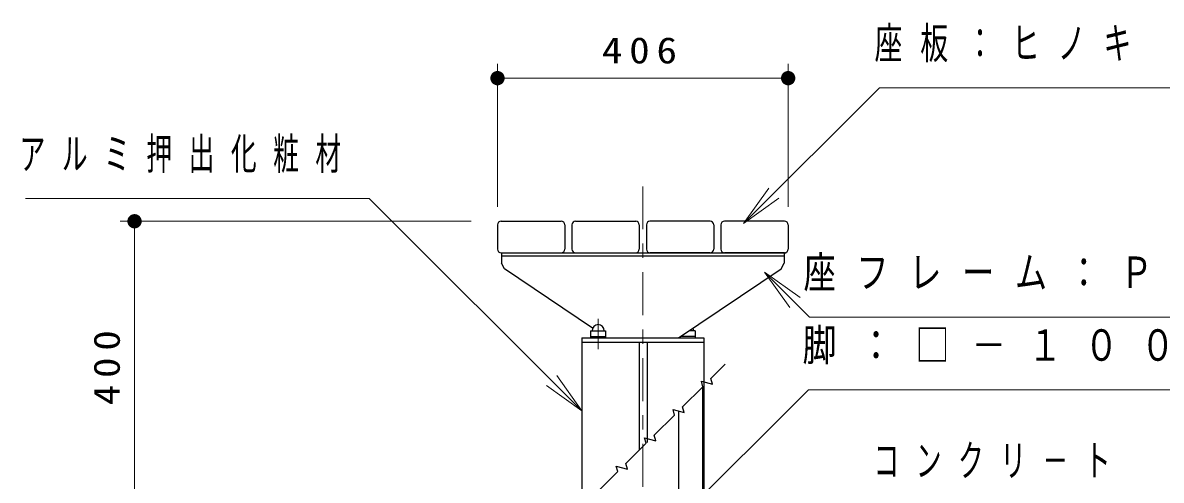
# Model space of a CAD drawing. Units: millimetres on the paper, scale 1:20. Extents: x -365 to 0, y -26 to 257.
# Drawn here: x -147.7 to -68.2, y 113.3 to 145.2 of the extents above; entities that cross this region are included whole.
import ezdxf

# ---------------------------------------------------------------- set-up
doc = ezdxf.new("R2010")
doc.units = ezdxf.units.MM
doc.linetypes.add('USER2', pattern=[6, 3, -1, 1, -1])
doc.layers.add('1_20', color=7, linetype='Continuous', lineweight=25)
doc.styles.add('ＭＳ ゴシック', font='')
doc.styles.get('ＭＳ ゴシック').set_extended_font_data('MS Gothic')

# ---------------------------------------------------------------- blocks, each defined once
blk = doc.blocks.new('filled_dot')
at = {"color": 0, "linetype": 'Continuous', "lineweight": -2, "const_width": 1.25}
blk.add_lwpolyline([(-0.625, 0, 1), (0.625, 0, 1)], format="xyb", close=True, dxfattribs=at)

msp = doc.modelspace()

# ---------------------------------------------------------------- linework, layer by layer
at = {"layer": '1_20', "lineweight": 13}
for p, q in [((-114.525, 132.353), (-114.525, 142.353)), ((-94.225, 132.353), (-94.225, 142.353)), ((-114.525, 141.353), (-94.225, 141.353)), ((-97.344, 131.197), (-95.574, 133.671)), ((-97.344, 131.197), (-95.221, 133.318)), ((-94.868, 132.964), (-97.344, 131.197)), ((-116.375, 131.353), (-140.875, 131.353)), ((-139.875, 111.353), (-139.875, 131.353)), ((-94.102, 125.323), (-95.87, 127.797)), ((-95.87, 127.797), (-93.395, 126.03)), ((-95.87, 127.797), (-93.749, 125.676)), ((-108.625, 118.106), (-110.747, 120.226)), ((-110.393, 120.58), (-108.625, 118.106)), ((-108.625, 118.106), (-111.1, 119.873))]:
    msp.add_line(p, q, dxfattribs=at)
at = {"layer": '1_20', "linetype": 'USER2', "lineweight": 13}
for p, q in [((-104.375, 133.791), (-104.375, 84.978)), ((-107.5, 124.541), (-107.5, 122.425))]:
    msp.add_line(p, q, dxfattribs=at)
at = {"layer": '1_20'}
for p, q in [((-114.275, 131.353), (-110.075, 131.353)), ((-109.075, 131.353), (-104.875, 131.353)), ((-99.675, 131.353), (-103.875, 131.353)), ((-94.475, 131.353), (-98.675, 131.353)), ((-114.525, 131.103), (-114.525, 129.403)), ((-109.825, 131.103), (-109.825, 129.403)), ((-109.325, 131.103), (-109.325, 129.403)), ((-104.625, 131.103), (-104.625, 129.403)), ((-104.125, 131.103), (-104.125, 129.403)), ((-99.425, 131.103), (-99.425, 129.403)), ((-98.925, 131.103), (-98.925, 129.403)), ((-94.225, 131.103), (-94.225, 129.403)), ((-114.275, 129.153), (-110.075, 129.153)), ((-114.25, 129.153), (-94.375, 129.153)), ((-114.25, 129.153), (-114.25, 128.428)), ((-114.25, 128.928), (-94.5, 128.928)), ((-109.075, 129.153), (-104.875, 129.153)), ((-99.675, 129.153), (-103.875, 129.153)), ((-94.475, 129.153), (-98.675, 129.153)), ((-94.5, 129.153), (-94.5, 128.428)), ((-114.042, 128.038), (-114.25, 128.428)), ((-107.884, 123.884), (-114.042, 128.038)), ((-101.875, 123.203), (-94.707, 128.038)), ((-94.707, 128.038), (-94.5, 128.428)), ((-108.025, 123.703), (-108.025, 123.203)), ((-108.025, 123.703), (-106.975, 123.703)), ((-108.025, 123.303), (-106.975, 123.303)), ((-106.975, 123.703), (-106.975, 123.203)), ((-101.775, 123.271), (-101.775, 123.203)), ((-100.725, 123.303), (-101.726, 123.303)), ((-100.725, 123.703), (-101.133, 123.703)), ((-100.725, 123.703), (-100.725, 123.203)), ((-108.625, 123.203), (-100.125, 123.203)), ((-108.625, 123.203), (-108.625, 106.653)), ((-108.625, 122.903), (-100.125, 122.903)), ((-104.625, 122.903), (-104.625, 115.353)), ((-104.075, 122.903), (-104.075, 115.903)), ((-100.125, 123.203), (-100.125, 106.653)), ((-100.2, 119.778), (-100.2, 106.653)), ((-101.875, 118.103), (-101.875, 106.653))]:
    msp.add_line(p, q, dxfattribs=at)
at = {"layer": '1_20', "lineweight": 13}
for points in [[(-97.344, 131.197), (-87.848, 140.683), (-51.752, 140.683)], [(-108.625, 118.106), (-123.481, 132.951), (-147.488, 132.951)], [(-95.87, 127.797), (-92.731, 124.659), (-41.64, 124.659)], [(-101.875, 110.501), (-92.801, 119.574), (-20.686, 119.574)]]:
    msp.add_lwpolyline(points, dxfattribs=at)
at = {"layer": '1_20'}
msp.add_lwpolyline([(-107.538, 112.439), (-106.124, 113.854), (-106.228, 114.24), (-105.455, 114.033), (-105.558, 114.419), (-104.144, 115.834), (-104.248, 116.22), (-103.475, 116.013), (-103.578, 116.399), (-102.164, 117.813), (-102.268, 118.2), (-101.495, 117.993), (-101.599, 118.379), (-100.184, 119.793), (-100.288, 120.18), (-99.515, 119.973), (-99.619, 120.359), (-98.621, 121.357)], dxfattribs=at)
for centre, radius, start, end in [((-114.275, 131.103), 0.25, 90, 180), ((-110.075, 131.103), 0.25, 0, 90), ((-109.075, 131.103), 0.25, 90, 180), ((-104.875, 131.103), 0.25, 0, 90), ((-103.875, 131.103), 0.25, 90, 180), ((-99.675, 131.103), 0.25, 360, 90), ((-98.675, 131.103), 0.25, 90, 180), ((-94.475, 131.103), 0.25, 360, 90), ((-114.275, 129.403), 0.25, 179.99999, 270), ((-110.075, 129.403), 0.25, 270, 0), ((-109.075, 129.403), 0.25, 179.99999, 270), ((-104.875, 129.403), 0.25, 270, 0), ((-103.875, 129.403), 0.25, 180, 270), ((-99.675, 129.403), 0.25, 270, 0.00001), ((-98.675, 129.403), 0.25, 180, 270), ((-94.475, 129.403), 0.25, 270, 0.00001), ((-107.5, 123.703), 0.425, 359.99999, 179.99999), ((-101.25, 123.703), 0.425, 0.00001, 25.20722)]:
    msp.add_arc(centre, radius, start, end, dxfattribs=at)

# ---------------------------------------------------------------- block references
at = {"layer": '1_20', "lineweight": 13, "xscale": 0.4, "yscale": 0.4}
msp.add_blockref('filled_dot', (-114.525, 141.353), dxfattribs=at)
for p, rotation in [((-94.225, 141.353), 180), ((-139.875, 131.353), 270)]:
    msp.add_blockref('filled_dot', p, dxfattribs=dict(at, rotation=rotation))

# ---------------------------------------------------------------- texts
at = {"layer": '1_20', "style": 'ＭＳ ゴシック'}
for s, insert, char_height, attachment_point in [('\\T1.64;\\W0.65;座板：ヒノキ\u3000９４×４４', (-88.193, 143.683), 2.199, 4), ('\\T1.33;\\W1.15;406', (-104.375, 142.353), 1.833, 8), ('\\T1.64;\\W0.6;アルミ押出化粧材', (-147.904, 135.951), 2.199, 4), ('\\T1.64;\\W0.75;座フレーム：ＰＬ－４．５／ＰＬ－６', (-93.15, 127.659), 2.199, 4), ('\\T1.64;\\W0.8;脚：□－１００×１００×３．２／ＰＬ－６×７５ｗ', (-93.224, 122.574), 2.199, 4), ('\\T1.64;\\W0.6;コンクリ－ト', (-88.265, 114.571), 2.199, 4)]:
    msp.add_mtext(s, dxfattribs=dict(at, insert=insert, char_height=char_height, attachment_point=attachment_point))
at = {"layer": '1_20', "insert": (-140.875, 121.353), "char_height": 1.833, "attachment_point": 8, "rotation": 90, "style": 'ＭＳ ゴシック'}
msp.add_mtext('\\T1.33;\\W1.15;400', dxfattribs=at)

doc.saveas('drawing.dxf')
